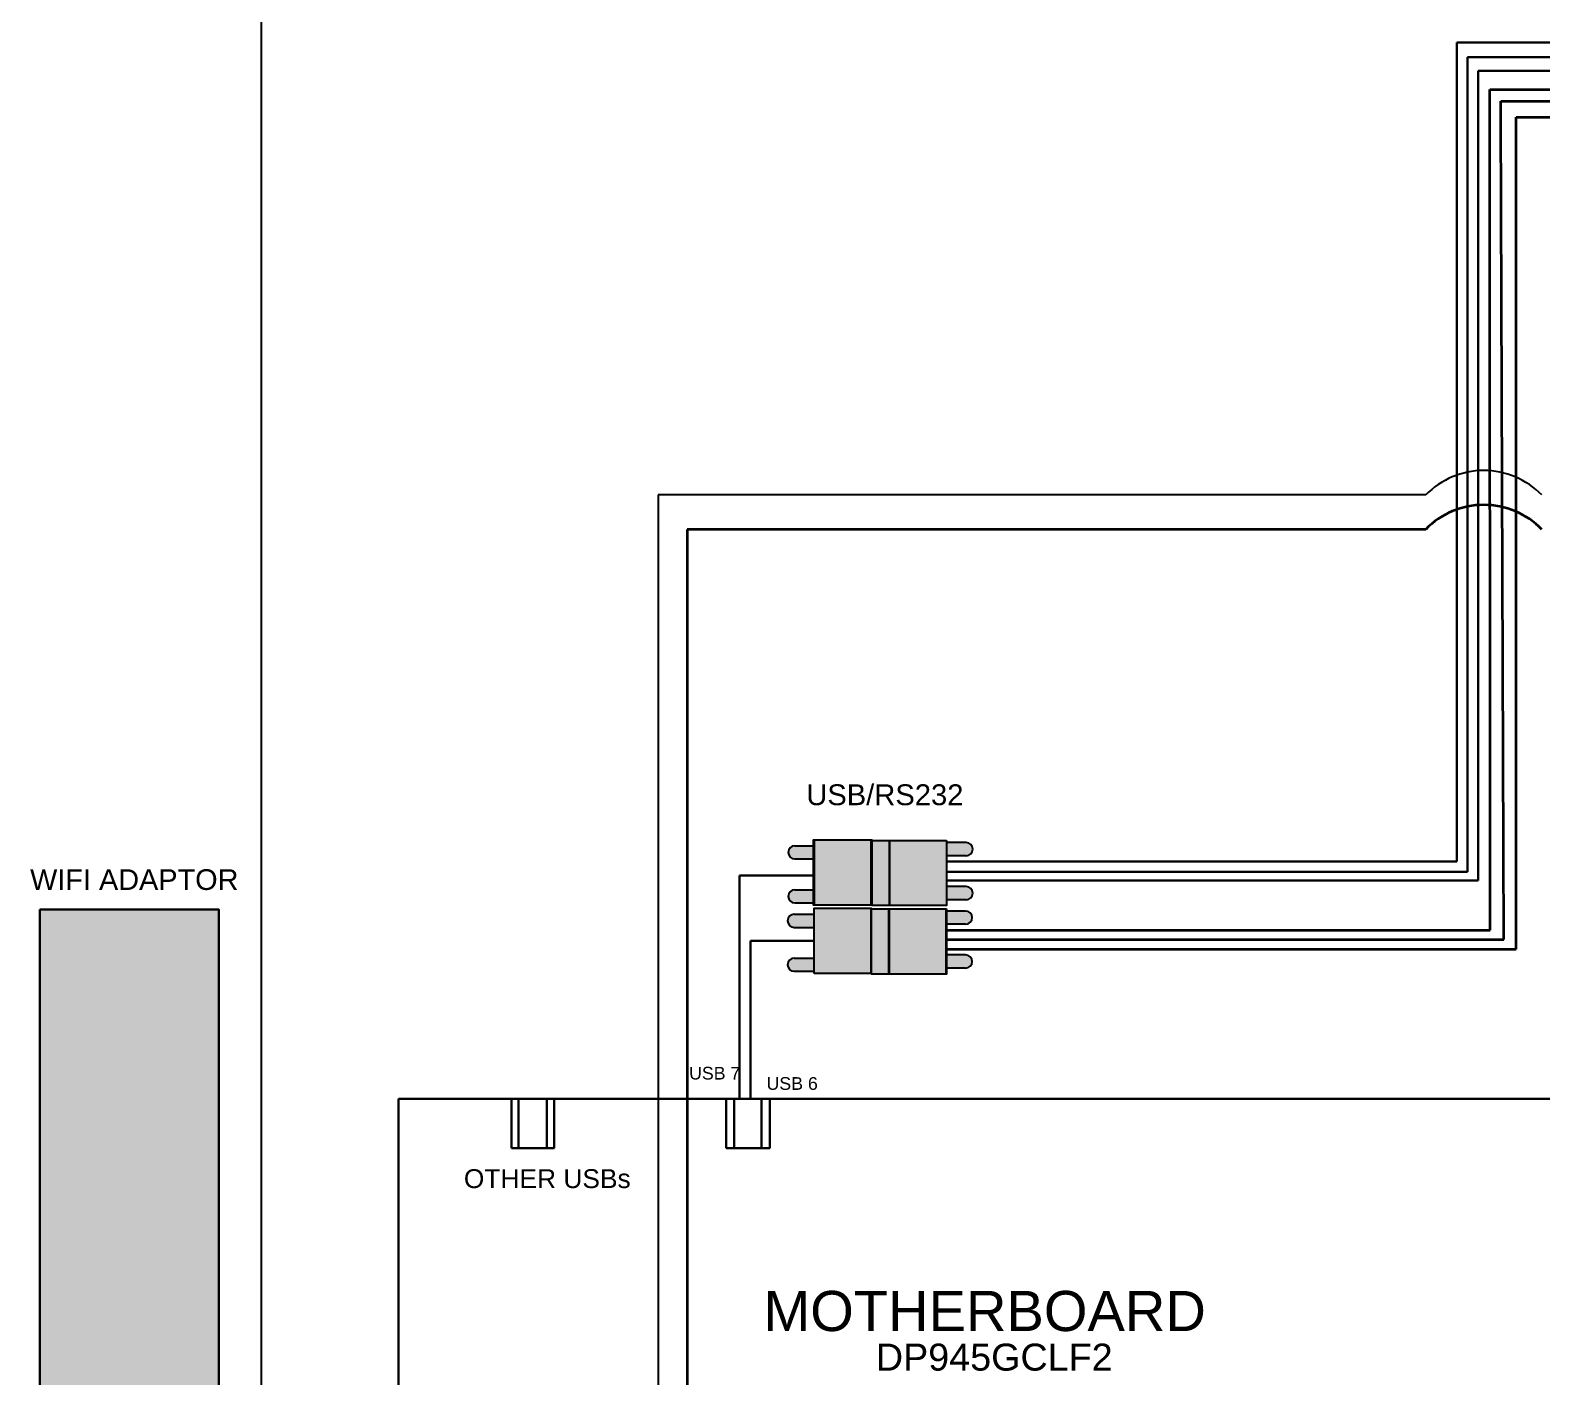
# Paper-space layout 'Layout2' of a CAD drawing. Header units: inches. Extents: x 1.28 to 10.29, y 0.23 to 7.34.
# Drawn here: x 1.946 to 3.052, y 4.579 to 5.564 of the extents above; entities that cross this region are included whole.
import ezdxf

# ---------------------------------------------------------------- set-up
doc = ezdxf.new("R2010")
doc.units = ezdxf.units.IN
doc.header["$LTSCALE"] = 0.002
doc.header["$MEASUREMENT"] = 0
doc.linetypes.add('ACAD_ISO03W100', pattern=[30, 12, -18])
for name, color, linetype, lineweight in [('24VDC', 1, 'Continuous', 60), ('lidar data', 251, 'Continuous', 30), ('Motherboard', 92, 'Continuous', 30), ('USB', 251, 'Continuous', 30), ('USB Motor wire Control', 251, 'Continuous', 30), ('USB wire WiFi', 251, 'Continuous', 30), ('WiFi Adapter', 251, 'Continuous', 30)]:
    doc.layers.add(name, color=color, linetype=linetype, lineweight=lineweight)
for name, color, linetype in [('5VDC', 1, 'Continuous'), ('Black GND', 250, 'Continuous'), ('Connectors', 250, 'Continuous'), ('r232 motor control wires', 251, 'Continuous'), ('Texts', 6, 'Continuous'), ('White Wire Cape', 251, 'Continuous')]:
    doc.layers.add(name, color=color, linetype=linetype)
doc.styles.get("Standard").update_dxf_attribs({"font": 'arial.ttf'})

# ---------------------------------------------------------------- blocks, each defined once
blk = doc.blocks.new('wifi adaptor')
at = {"layer": 'USB wire WiFi', "true_color": 0x636466}
h = blk.add_hatch(color=251, dxfattribs=at)
h.dxf.hatch_style = 1
h.paths.add_polyline_path([(11.50711901062732, 22.82183901639631), (9.00711901062732, 22.82183901639631), (9.00711901062732, 15.82183901639631), (11.50711901062732, 15.82183901639631)])
at = {"layer": 'WiFi Adapter'}
blk.add_lwpolyline([(9.00711901062732, 22.82183901639631), (9.00711901062732, 15.82183901639631), (11.50711901062732, 15.82183901639631), (11.50711901062732, 22.82183901639631)], close=True, dxfattribs=at)

psp = doc.layouts.new('Layout2')

# ---------------------------------------------------------------- hatches: boundary and pattern name
at = {"layer": 'Connectors', "true_color": 0x636466}
h = psp.add_hatch(color=251, dxfattribs=at)
h.dxf.hatch_style = 1
h.paths.add_polyline_path([(2.519665064445453, 4.947288598982674), (2.519665064445453, 4.923808443413854), (2.561450043523196, 4.923808443413854), (2.561450043523196, 4.947288598982674)])
h.paths.add_polyline_path([(2.519665064445453, 4.971519266213459), (2.519665064445453, 4.947288598982674), (2.561450043523196, 4.947288598982674), (2.561450043523196, 4.971519266213459)])
at = {"layer": 'Connectors', "true_color": 0x136734}
h = psp.add_hatch(color=116, dxfattribs=at)
h.dxf.hatch_style = 1
h.paths.add_polyline_path([(2.561450043523196, 4.947288598982674), (2.561450043523196, 4.923433187582869), (2.57436940505991, 4.923433187582869), (2.57436940505991, 4.947288598982674)])
h.paths.add_polyline_path([(2.561450043523196, 4.971144010382476), (2.561450043523196, 4.947288598982674), (2.57436940505991, 4.947288598982674), (2.57436940505991, 4.971144010382476)])
at = {"layer": 'Connectors', "true_color": 0xc7c8ca}
h = psp.add_hatch(color=9, dxfattribs=at)
h.dxf.hatch_style = 1
h.paths.add_polyline_path([(2.616154384137653, 4.947663854813655), (2.616154384137653, 4.971144010382476), (2.57436940505991, 4.971144010382476), (2.57436940505991, 4.947663854813655)])
h.paths.add_polyline_path([(2.616154384137653, 4.923433187582869), (2.616154384137653, 4.947663854813655), (2.57436940505991, 4.947663854813655), (2.57436940505991, 4.923433187582869)])
h = psp.add_hatch(color=9, dxfattribs=at)
h.dxf.hatch_style = 1
h.paths.add_polyline_path([(2.630618422083495, 4.959893098157496, 1), (2.630618422083495, 4.969535790121391, 1)])
h.paths.add_polyline_path([(2.630618422083495, 4.959893098157496, -1), (2.630618422083495, 4.969535790121391), (2.616154384137653, 4.969535790121391), (2.616154384137653, 4.959893098157496)])
at = {"layer": 'Connectors', "true_color": 0x636466}
h = psp.add_hatch(color=251, dxfattribs=at)
h.dxf.hatch_style = 1
h.paths.add_polyline_path([(2.505201026499615, 4.96722730859014, 1), (2.505201026499615, 4.957584616626242, 1)])
h.paths.add_polyline_path([(2.505201026499615, 4.96722730859014, -1), (2.505201026499615, 4.957584616626242), (2.519665064445453, 4.957584616626242), (2.519665064445453, 4.96722730859014)])
h = psp.add_hatch(color=251, dxfattribs=at)
h.dxf.hatch_style = 1
h.paths.add_polyline_path([(2.505201026499615, 4.935059355638833, 1), (2.505201026499615, 4.925416663674939, 1)])
h.paths.add_polyline_path([(2.505201026499615, 4.935059355638833, -1), (2.505201026499615, 4.925416663674939), (2.519665064445453, 4.925416663674939), (2.519665064445453, 4.935059355638833)])
at = {"layer": 'Connectors', "true_color": 0xc7c8ca}
h = psp.add_hatch(color=9, dxfattribs=at)
h.dxf.hatch_style = 1
h.paths.add_polyline_path([(2.630618422083495, 4.927725145206191, 1), (2.630618422083495, 4.937367837170086, 1)])
h.paths.add_polyline_path([(2.630618422083495, 4.927725145206191, -1), (2.630618422083495, 4.937367837170086), (2.616154384137653, 4.937367837170086), (2.616154384137653, 4.927725145206191)])
at = {"layer": 'Connectors', "true_color": 0x636466}
h = psp.add_hatch(color=251, dxfattribs=at)
h.dxf.hatch_style = 1
h.paths.add_polyline_path([(2.504743193915084, 4.917185181369476, 1), (2.504743193915084, 4.907542489405579, 1)])
h.paths.add_polyline_path([(2.504743193915084, 4.917185181369476, -1), (2.504743193915084, 4.907542489405579), (2.519207231860927, 4.907542489405579), (2.519207231860927, 4.917185181369476)])
h = psp.add_hatch(color=251, dxfattribs=at)
h.dxf.hatch_style = 1
h.paths.add_polyline_path([(2.519207231860927, 4.897246471762008), (2.519207231860927, 4.873766316193189), (2.56099221093867, 4.873766316193189), (2.56099221093867, 4.897246471762008)])
h.paths.add_polyline_path([(2.519207231860927, 4.92147713899279), (2.519207231860927, 4.897246471762008), (2.56099221093867, 4.897246471762008), (2.56099221093867, 4.92147713899279)])
at = {"layer": 'Connectors', "true_color": 0x000000}
h = psp.add_hatch(color=18, dxfattribs=at)
h.dxf.hatch_style = 1
h.paths.add_polyline_path([(2.56099221093867, 4.897246471762008), (2.56099221093867, 4.873391060362206), (2.57391157247538, 4.873391060362206), (2.57391157247538, 4.897246471762008)])
h.paths.add_polyline_path([(2.56099221093867, 4.921101883161807), (2.56099221093867, 4.897246471762008), (2.57391157247538, 4.897246471762008), (2.57391157247538, 4.921101883161807)])
at = {"layer": 'Connectors', "true_color": 0xc7c8ca}
h = psp.add_hatch(color=9, dxfattribs=at)
h.dxf.hatch_style = 1
h.paths.add_polyline_path([(2.615696551553123, 4.897621727592991), (2.615696551553123, 4.921101883161807), (2.57391157247538, 4.921101883161807), (2.57391157247538, 4.897621727592991)])
h.paths.add_polyline_path([(2.615696551553123, 4.873391060362206), (2.615696551553123, 4.897621727592991), (2.57391157247538, 4.897621727592991), (2.57391157247538, 4.873391060362206)])
h = psp.add_hatch(color=9, dxfattribs=at)
h.dxf.hatch_style = 1
h.paths.add_polyline_path([(2.630160589498965, 4.909850970936828, 1), (2.630160589498965, 4.919493662900724, 1)])
h.paths.add_polyline_path([(2.630160589498965, 4.909850970936828, -1), (2.630160589498965, 4.919493662900724), (2.615696551553123, 4.919493662900724), (2.615696551553123, 4.909850970936828)])
at = {"layer": 'Connectors', "true_color": 0x636466}
h = psp.add_hatch(color=251, dxfattribs=at)
h.dxf.hatch_style = 1
h.paths.add_polyline_path([(2.504743193915084, 4.885017228418169, 1), (2.504743193915084, 4.875374536454276, 1)])
h.paths.add_polyline_path([(2.504743193915084, 4.885017228418169, -1), (2.504743193915084, 4.875374536454276), (2.519207231860927, 4.875374536454276), (2.519207231860927, 4.885017228418169)])
at = {"layer": 'Connectors', "true_color": 0xc7c8ca}
h = psp.add_hatch(color=9, dxfattribs=at)
h.dxf.hatch_style = 1
h.paths.add_polyline_path([(2.630160589498965, 4.877683017985524, 1), (2.630160589498965, 4.887325709949419, 1)])
h.paths.add_polyline_path([(2.630160589498965, 4.877683017985524, -1), (2.630160589498965, 4.887325709949419), (2.615696551553123, 4.887325709949419), (2.615696551553123, 4.877683017985524)])

# ---------------------------------------------------------------- linework, layer by layer
at = {"layer": '24VDC', "color": 253, "lineweight": 35}
for p, q in [((2.426420684085416, 5.198708218942366), (2.426420684085416, 3.845439562881809)), ((2.96692196778419, 5.198708218942366), (2.426420684085416, 5.198708218942366))]:
    psp.add_line(p, q, dxfattribs=at)
psp.add_arc((3.009385922949528, 5.15729654769175), 0.05931369153958127, 44.28121831306995, 135.7187816869301, dxfattribs=at)
at = {"layer": 'Black GND'}
for p, q in [((2.405117405857451, 5.223887437120254), (2.405117405857451, 4.171304822434516)), ((2.96692196778419, 5.223887437120251), (2.405117405857451, 5.223887437120254))]:
    psp.add_line(p, q, dxfattribs=at)
psp.add_arc((3.009385922949528, 5.182475765869638), 0.05931369153958127, 44.28121831306995, 135.7187816869301, dxfattribs=at)
at = {"layer": 'Connectors'}
for p, q in [((2.630618422083495, 4.969535790121391), (2.616154384137653, 4.969535790121391)), ((2.505201026499615, 4.96722730859014), (2.5189213171678, 4.96722730859014)), ((2.616154384137653, 4.959893098157496), (2.616154384137653, 4.958278181742854)), ((2.630618422083495, 4.959893098157496), (2.616154384137653, 4.959893098157496)), ((2.505201026499615, 4.935059355638833), (2.519665064445453, 4.935059355638833)), ((2.630618422083495, 4.937367837170086), (2.616154384137653, 4.937367837170086)), ((2.630618422083495, 4.927725145206192), (2.616154384137653, 4.927725145206192)), ((2.504743193915084, 4.917185181369476), (2.519207231860927, 4.917185181369476)), ((2.630160589498965, 4.919493662900724), (2.616154384137653, 4.919493662900724)), ((2.630160589498965, 4.909850970936828), (2.616154384137653, 4.909850970936828)), ((2.504743193915084, 4.885017228418169), (2.519207231860927, 4.885017228418169)), ((2.630160589498965, 4.887325709949419), (2.615696551553123, 4.887325709949419)), ((2.630160589498965, 4.887325709949418), (2.616154384137653, 4.887325709949418)), ((2.630160589498965, 4.877648441403115), (2.616154384137653, 4.877648441403115))]:
    psp.add_line(p, q, dxfattribs=at)
for points in [[(2.560706296245543, 4.971519266213459), (2.560706296245543, 4.923808443413852), (2.5189213171678, 4.923808443413852), (2.5189213171678, 4.971519266213459)], [(2.519665064445453, 4.923808443413854), (2.519665064445453, 4.971519266213459), (2.561450043523196, 4.971519266213459), (2.561450043523196, 4.923808443413854)], [(2.561450043523196, 4.923433187582869), (2.561450043523196, 4.971144010382476), (2.57436940505991, 4.971144010382476), (2.57436940505991, 4.923433187582869)], [(2.616154384137653, 4.971144010382476), (2.616154384137653, 4.923433187582869), (2.57436940505991, 4.923433187582869), (2.57436940505991, 4.971144010382476)], [(2.519207231860927, 4.873766316193189), (2.519207231860927, 4.92147713899279), (2.56099221093867, 4.92147713899279), (2.56099221093867, 4.873766316193189)], [(2.56099221093867, 4.873391060362206), (2.56099221093867, 4.921101883161807), (2.57391157247538, 4.921101883161807), (2.57391157247538, 4.873391060362206)], [(2.615696551553123, 4.921101883161807), (2.615696551553123, 4.873391060362206), (2.57391157247538, 4.873391060362206), (2.57391157247538, 4.921101883161807)], [(2.616154384137653, 4.921101883161809), (2.616154384137653, 4.873391060362202), (2.57436940505991, 4.873391060362202), (2.57436940505991, 4.921101883161809)]]:
    psp.add_lwpolyline(points, close=True, dxfattribs=at)
for points in [[(2.505201026499615, 4.957584616626242), (2.5189213171678, 4.957584616626242)], [(2.519665064445453, 4.935059355638833), (2.519665064445453, 4.936674272053475)], [(2.505201026499615, 4.925416663674939), (2.519665064445453, 4.925416663674939)], [(2.519207231860927, 4.917185181369476), (2.519207231860927, 4.918800097784116)], [(2.504743193915084, 4.907542489405579), (2.519207231860927, 4.907542489405579)], [(2.519207231860927, 4.885017228418169), (2.519207231860927, 4.886632144832811)], [(2.504743193915084, 4.875374536454276), (2.519207231860927, 4.875374536454276)]]:
    psp.add_lwpolyline(points, dxfattribs=at)
for centre, start, end in [((2.630618422083495, 4.964714444139439), 270, 90), ((2.505201026499615, 4.962405962608194), 90, 270), ((2.505201026499615, 4.93023800965689), 90, 270), ((2.630618422083495, 4.932546491188139), 270, 90), ((2.504743193915084, 4.912363835387525), 90, 270), ((2.630160589498965, 4.914672316918775), 270, 90), ((2.504743193915084, 4.880195882436222), 90, 270), ((2.630160589498965, 4.88250436396747), 270, 90)]:
    psp.add_arc(centre, 0.004821345981947432, start, end, dxfattribs=at)
at = {"layer": 'lidar data'}
for p, q in [((2.989674617580456, 5.555025967592707), (4.520442111249606, 5.555025967592707)), ((2.989683616450067, 4.955707305769087), (2.989683616450067, 5.555025967592707)), ((2.99742195582926, 5.544080824324954), (4.518317889337714, 5.545663873291309)), ((2.99742195582926, 4.948117774499037), (2.99742195582926, 5.544080824324954)), ((3.005341138804972, 4.941708688500411), (3.005341138804972, 5.534199705178908)), ((3.005341138804972, 5.534199705178908), (4.544157204781273, 5.534199705178908)), ((2.464582758072074, 4.945408144991392), (2.5189213171678, 4.945408144991392)), ((2.464582758072074, 4.845608389186694), (2.464582758072074, 4.945408144991392)), ((2.616154384137653, 4.955707305769087), (2.648512519821955, 4.955707305769087)), ((2.616154384137653, 4.948117774499037), (2.655501806587621, 4.948117774499037)), ((2.648512519821955, 4.955707305769087), (2.738738833412389, 4.955707305769087)), ((2.655501806587621, 4.948117774499037), (2.738528646320864, 4.948117774499037)), ((2.738528646320864, 4.948117774499037), (2.989683616450067, 4.948117774499037)), ((2.738738833412389, 4.955707305769087), (2.989683616450067, 4.955707305769087)), ((2.616154384137653, 4.941708688500411), (2.65900964701733, 4.941708688500411)), ((2.65900964701733, 4.941708688500411), (2.739159638306729, 4.941708688500411)), ((2.739159638306729, 4.941708688500411), (3.005341138804972, 4.941708688500411)), ((2.464582758072074, 4.782013246752491), (2.464582758072074, 4.845608389186694))]:
    psp.add_line(p, q, dxfattribs=at)
at = {"layer": 'Motherboard'}
psp.add_lwpolyline([(2.21513251713076, 4.782013246752491), (3.105309914424639, 4.782013246752491), (3.105309914424639, 3.891835849458607), (2.21513251713076, 3.891835849458607)], close=True, dxfattribs=at)
at = {"layer": 'r232 motor control wires', "color": 251, "lineweight": 35}
for p, q in [((3.013896573886251, 5.52042061459325), (4.526951096243994, 5.525994882927726)), ((3.014159437148696, 4.905450448934845), (3.013901761709675, 5.520420633705793)), ((3.021879943871977, 5.500212419694096), (3.021879943871977, 5.511992692380373)), ((3.021879943871977, 5.511992692380373), (3.451450061006076, 5.511992692380373)), ((3.023987791545612, 4.898692990305776), (3.021879943871977, 5.500212419694096)), ((3.033082378744632, 4.891599405998805), (3.033082378744632, 5.500340392788566)), ((3.033082378744632, 5.500340392788566), (3.449548229978552, 5.500340392788566)), ((2.616678707696877, 4.905450448934845), (3.014159437148696, 4.905450448934845)), ((2.617117091172375, 4.891599405998805), (3.033082378744632, 4.891599405998805)), ((2.617192641343237, 4.898692990305776), (3.023987791545612, 4.898692990305776))]:
    psp.add_line(p, q, dxfattribs=at)
at = {"layer": 'USB', "linetype": 'ACAD_ISO03W100'}
for points in [[(2.297771049660478, 4.782013246752491), (2.323773323790038, 4.782013246752491), (2.323773323790038, 4.746108616993943), (2.297771049660478, 4.746108616993943)], [(2.454829793706812, 4.782013246752491), (2.480832067836369, 4.782013246752491), (2.480832067836369, 4.746108616993943), (2.454829793706812, 4.746108616993943)]]:
    psp.add_lwpolyline(points, close=True, dxfattribs=at)
at = {"layer": 'USB'}
for points in [[(2.303006919385227, 4.782013246752491), (2.32900919351478, 4.782013246752491), (2.32900919351478, 4.746108616993943), (2.303006919385227, 4.746108616993943)], [(2.460776601580443, 4.782013246752491), (2.486778875709996, 4.782013246752491), (2.486778875709996, 4.746108616993943), (2.460776601580443, 4.746108616993943)]]:
    psp.add_lwpolyline(points, close=True, dxfattribs=at)
at = {"layer": 'USB Motor wire Control'}
for p, q in [((2.989683616450067, 4.948117774499037), (2.99742195582926, 4.948117774499037)), ((2.479769630879032, 4.897621727592991), (2.472803946262191, 4.897621727592991)), ((2.472803946262191, 4.897621727592991), (2.472803946262191, 4.782013246752491)), ((2.519207231860927, 4.897621727592991), (2.479769630879032, 4.897621727592991))]:
    psp.add_line(p, q, dxfattribs=at)
at = {"layer": 'White Wire Cape', "color": 18, "true_color": 0x000000}
psp.add_lwpolyline([(2.114710133728495, 5.907876206615882), (4.905522961344934, 5.907876206615882), (4.905522961344934, 3.358608277353932), (2.114710133728495, 3.358608277353932)], close=True, dxfattribs=at)

# ---------------------------------------------------------------- block references
at = {"layer": '5VDC', "xscale": 0.05236337631140487, "yscale": 0.05236337631140487, "zscale": 0.05236337631140487}
psp.add_blockref('wifi adaptor', (1.480936400007296, 3.725670100133103), dxfattribs=at)

# ---------------------------------------------------------------- texts
at = {"layer": 'Texts'}
for s, height, p in [('USB/RS232', 0.0152716357412045, (2.513546818953758, 4.996924294096573)), ('WIFI ADAPTOR', 0.01511498876327374, (1.945469320718617, 4.934929366692474)), ('USB 7', 0.009282816581905787, (2.427792423865619, 4.796207557397993)), ('USB 6', 0.009308934463704238, (2.484419581894316, 4.788651028086159)), ('OTHER USBs ', 0.0138003583283792, (2.262934598547263, 4.716803267313795)), ('MOTHERBOARD', 0.0293817382979367, (2.482234448346473, 4.612178799118)), ('DP945GCLF2', 0.01975364297730195, (2.564483083357226, 4.583236981851831))]:
    psp.add_text(s, height=height, dxfattribs=at).set_placement(p)

doc.saveas('drawing.dxf')
